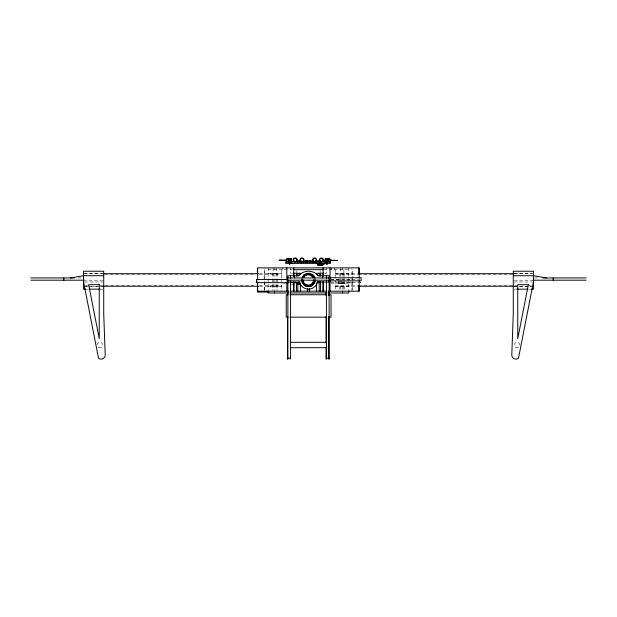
<?xml version="1.0" encoding="UTF-8"?>
<svg xmlns="http://www.w3.org/2000/svg" width="617" height="617" viewBox="0 0 617 617"><rect width="100%" height="100%" fill="white"/><g stroke="black" fill="none" stroke-linecap="round" stroke-linejoin="round"><path stroke-width="0.46" stroke-dasharray="3.08 2.31" d="M264.377 290.206L264.377 279.023M264.377 278.09L264.377 268.765M264.639 290.237L264.639 280.92M264.639 279.987L264.639 268.804M351.929 291.17L351.929 268.804M352.222 290.237L352.222 268.804M352.862 282.185L352.384 282.679L338.293 283.504L338.332 280.365M338.293 283.504L338.872 283.496L338.91 280.365M360.86 282.185L360.798 282.655L360.798 282.208M346.538 279.995L352.708 279.501L352.214 279.547L352.384 282.679M341.795 283.056L341.818 283.504L352.885 282.632M330.643 279.902L338.91 279.524M341.818 283.504L341.818 280.365M268.171 269.668L292.466 269.668M323.593 269.668L348.829 269.668M268.171 273.246L281.614 273.246M292.365 273.246L290.576 273.246L290.576 267.871M324.635 273.246L326.424 273.246L326.424 267.871M335.386 273.246L348.829 273.246M84.521 273.47L102.769 273.47M514.231 273.47L532.479 273.47M83.565 273.693L102.792 273.693M259.502 273.693L281.614 273.693M335.386 273.693L357.498 273.693M514.208 273.693L532.479 273.693M104.713 274.596L255.654 274.596M259.502 274.596L281.614 274.596M335.386 274.596L357.498 274.596M358.462 274.596L512.287 274.596M77.997 277.951L82.632 277.951M534.368 277.951L539.003 277.951M330.697 279.524L359.78 279.501M83.565 280.195L102.777 280.195M514.223 280.195L533.435 280.195M84.521 281.984L102.769 281.984M514.231 281.984L532.479 281.984M330.697 282.655L360.891 282.632M85.485 285.347L88.37 285.347M99.908 285.347L255.654 285.347M259.502 285.347L281.614 285.347M335.386 285.347L357.498 285.347M358.462 285.347L517.092 285.347M528.63 285.347L531.515 285.347M83.565 286.242L102.792 286.242M259.502 286.242L281.614 286.242M335.386 286.242L357.498 286.242M514.208 286.242L531.515 286.242M85.485 286.465L102.769 286.465M514.231 286.465L531.515 286.465M268.171 286.573L281.614 286.573M335.386 286.573L348.829 286.573M86.442 289.157L88.362 289.157M99.885 289.157L102.769 289.157M514.231 289.157L517.115 289.157M528.638 289.157L530.558 289.157M330.959 283.164L338.872 283.496M283.496 283.805L285.332 283.889M291.509 284.144L295.42 284.352M348.829 267.871L348.829 291.17M344.463 273.246L344.463 279.856M344.463 280.797L344.463 290.229M343.9 269.668L343.9 273.246M343.453 273.246L343.453 279.856M343.453 280.797L343.453 290.229M342.551 267.871L342.551 269.668M342.134 273.246L342.134 279.856M342.134 280.797L342.134 290.229M340.761 273.246L340.761 279.856M340.761 280.797L340.761 290.229M340.314 267.871L340.314 273.246M339.813 273.246L339.813 279.856M339.813 280.797L339.813 290.229M335.386 269.668L335.386 291.17M334.491 267.871L334.491 269.668M331.36 267.871L331.36 269.668M320.154 270.562L320.154 272.352M296.846 270.562L296.846 272.352M282.509 267.871L282.509 269.668M281.614 269.668L281.614 279.856M281.614 279.971L281.614 291.17M277.257 273.246L277.257 277.966M277.257 278.907L277.257 290.229M276.686 267.871L276.686 273.246M276.239 273.246L276.239 277.966M276.239 278.907L276.239 290.229M274.927 273.246L274.927 277.966M274.927 278.907L274.927 290.229M274.449 267.871L274.449 269.668M273.547 273.246L273.547 277.966M273.547 278.907L273.547 290.229M273.1 267.871L273.1 273.246M272.598 273.246L272.598 277.966M272.598 278.907L272.598 290.229M268.171 267.871L268.171 291.17M98.55 347.325A2.692 2.692 0 0 0 102.584 344.996A2.692 2.692 0 0 0 98.55 342.674A2.692 2.692 0 0 0 98.55 347.325M515.758 347.325A2.692 2.692 0 0 0 519.792 344.996A2.692 2.692 0 0 0 515.758 342.674A2.692 2.692 0 0 0 515.758 347.325"/><path stroke-width="0.93" d="M257.667 281.853L257.667 291.17L288.679 291.17M257.667 279.987L257.667 267.871L359.194 267.871L359.194 278.128M286.82 291.17L286.82 281.853M286.82 279.987L286.82 267.871M293.785 281.853L293.785 291.17L293.792 282.686M293.785 276.262L293.785 267.871M317.547 282.208L317.547 282.655L319.236 282.655M319.028 282.655L319.028 282.208M323.077 291.17L323.077 281.853M323.077 276.262L323.077 267.871M330.041 291.17L330.041 279.987M330.041 278.128L330.041 267.871M359.194 279.987L359.194 291.17L328.298 291.17M325.414 261.662L325.653 259.973M256.533 279.501L256.402 282.655L256.533 279.501L257.096 279.524M305.253 261.955C303.942 260.119 309.032 260.119 307.721 261.955M305.346 260.883L305.338 261.955M308.893 261.955C307.605 260.166 312.418 260.166 311.138 261.955M323.694 263.39L323.694 264.778L319.544 264.778L319.552 263.39M314.871 280.195L313.822 283.365A6.741 6.741 0 0 1 309.811 286.257M315.218 280.195L314.176 283.365A6.741 6.741 0 0 1 302.824 283.365L301.782 280.195M533.435 281.984L518.488 358.161A4.088 4.088 0 0 1 513.514 358.346L512.735 357.621A4.088 4.088 0 0 1 511.809 354.628L513.275 313.791L513.275 271.233L533.435 271.233L533.435 289.157L531.515 289.157M322.629 264.385L322.421 265.487L317.863 265.487L317.655 263.459M307.49 261.955L307.675 261.284M320.115 261.955C321.264 259.788 316.606 261.716 320.377 261.284M325.066 261.631L323.948 261.647M319.513 263.459L317.74 263.436M257.667 282.655L256.988 282.655M70.569 277.951L83.565 275.714L103.725 275.714M318.765 281.707L317.763 281.707L319.39 281.707M286.998 258.731L291.301 258.731L290.846 259.271M329.501 258.731L325.205 258.731L325.653 259.271M287.892 258.824L290.939 258.824L290.939 261.33L290.221 261.33M325.56 258.824L328.606 258.824L328.599 259.541M290.846 259.086L291.301 259.086M325.205 259.086L325.653 259.086M288.34 259.541L288.609 261.947M290.939 259.541L290.221 259.541L290.221 261.947M325.56 259.541L326.277 259.541L326.277 261.947M327.889 259.541L328.606 259.541M290.846 259.657L291.386 260.065M325.653 259.657L325.128 259.958L325.051 261.955M290.846 259.718L291.479 259.718L291.479 261.955L290.846 259.973M325.653 259.718L325.02 259.718L324.943 261.955M286.812 260.166L279.115 260.166L286.566 260.451M328.838 260.166L326.917 260.166L326.917 264.523L327.257 260.451M330.766 260.166L337.499 260.451L330.049 260.451M290.846 260.706L291.479 260.706M325.02 260.706L325.653 260.706M288.609 260.976L290.221 260.976M326.277 260.976L327.889 260.976M300.07 261.068L297.193 261.068L297.193 261.955M297.193 261.168L300.07 261.168M305.076 261.153L307.898 261.153M308.716 261.153L311.315 261.153M316.536 261.168L320.408 261.153L320.786 261.955M287.892 261.33L288.609 261.33M305.076 261.284L307.898 261.284M308.716 261.284L311.315 261.284M326.277 261.33L325.56 261.33L325.668 258.824M327.889 261.33L328.606 261.33M288.609 261.6L290.221 261.6M290.669 261.6L292.551 261.647M310.374 261.6L309.657 261.955M316.143 261.6L316.86 261.6M324.226 261.6L325.83 261.6M327.889 261.6L326.277 261.6L330.442 261.701L330.442 259.194L327.935 259.194L327.889 261.947M290.221 261.755L286.172 261.701L286.172 259.194L288.671 259.194L288.671 261.701L290.221 261.855M297.193 261.863L300.07 261.863M301.189 261.863L304.058 261.863M305.338 261.824L305.924 261.824M312.572 261.863L315.441 261.863M316.552 261.863L319.421 261.863M326.277 261.855L327.889 261.855M291.671 263.436L292.389 263.436M319.783 263.436L320.501 263.436M321.604 263.436L322.321 263.436M324.904 263.436L325.622 263.436M326.501 263.436L327.218 263.436M317.153 263.39L317.153 263.798L318.58 263.798L318.58 263.39M319.429 264.061L323.817 264.061M319.429 264.284L323.817 264.284M323.755 264.531L317.632 264.477L317.562 263.451M293.407 269.668L323.593 269.668M293.268 273.246L300.433 273.246M316.567 273.246L323.732 273.246M103.756 273.693L258.538 273.693M358.462 273.693L513.244 273.693M513.275 275.714L533.435 275.714L546.431 277.951M328.244 277.758L361.092 277.727L361.092 280.866L328.236 280.889M30.85 277.951L74.279 277.951M287.152 277.951L329.848 277.951M542.721 277.951L586.15 277.951M256.402 279.524L287.453 279.524L287.453 282.655M30.85 280.195L83.789 280.195M287.152 280.195L329.848 280.195M533.211 280.195L586.15 280.195M287.884 281.984L299.484 281.984A9.255 9.255 0 0 0 317.516 281.984L329.116 281.984M256.302 282.632L288.401 282.655M290.16 282.655L299.646 282.655L299.646 282.208M297.841 284.398L299.476 284.398L299.422 282.154M103.756 286.242L258.538 286.242M358.462 286.242L513.244 286.242M85.485 289.157L83.565 289.157L83.565 271.233L103.725 271.233L103.725 313.791L105.191 354.628A4.088 4.088 0 0 1 104.265 357.621L103.486 358.346A4.088 4.088 0 0 1 98.512 358.161L83.565 281.984M89.326 289.157L99.885 289.157M517.115 289.157L527.674 289.157M290.029 291.17L326.833 291.17M269.081 292.072L257.405 292.072L257.405 285.548M288.679 292.967L268.171 292.967L268.171 291.17M290.052 292.967L326.948 292.967M328.321 292.967L348.829 292.967L348.829 291.17M288.131 294.756L286.226 294.756L286.226 317.161L288.131 317.161M290.036 294.756L326.27 294.756M328.175 294.756L331.036 294.756L331.036 317.161L328.175 317.161M290.036 317.161L326.27 317.161M290.221 342.312L326.424 342.312M290.221 347.687L326.424 347.687M287.884 358.161L290.576 358.161M326.424 358.161L329.116 358.161M298.466 284.391L299.476 284.398L297.764 284.051M320.609 261.955L320.47 261.377M291.363 261.94L291.07 261.554L291.479 261.955M305.299 261.284L305.477 261.955M307.628 260.883L307.628 261.955M553.156 277.951L553.156 280.195M358.893 267.871L358.893 274.395M358.893 285.578L358.893 291.17M342.551 291.17L342.551 292.967M330.041 277.712L330.041 280.889M329.501 259.086L329.501 259.788M329.501 261.199L329.501 261.955M329.116 278.406L329.116 275.714L318.002 275.714A13.08 13.08 0 0 0 316.683 274.403M329.116 279.524L329.116 359.086M328.761 292.389L328.761 295.705M328.761 316.475L328.761 359.086M328.429 258.824L328.406 259.541L328.375 258.824M328.159 259.541L328.159 260.166M328.113 259.541L328.113 260.166M327.218 263.39L327.218 263.798L326.501 263.39M326.424 275.714L326.424 278.406M326.424 280.195L326.424 359.086M326.069 292.389L326.069 295.705M326.069 316.475L326.069 342.929M326.069 347.687L326.069 359.086M326.054 259.541L326.007 261.33M325.822 258.824L325.876 259.541M325.737 258.824L325.761 259.541M325.622 263.39L325.622 263.798L324.904 263.39M324.334 261.554L324.334 261.955M324.226 261.554L324.226 261.955M323.509 263.39L323.509 264.284M323.154 263.39L323.154 264.284M323.223 273.246L323.223 276.077M323.223 281.738L323.223 291.17M322.367 263.39L322.367 264.284M322.39 275.714L322.39 277.951M322.321 263.39L322.321 263.798L321.604 263.39M322.012 263.39L322.012 264.284M321.233 263.39L321.233 264.284M320.871 263.39L320.871 264.284M320.501 263.39L320.501 263.798L319.783 263.39L319.722 264.284M320.531 273.246L320.531 276.077M320.531 281.738L320.531 291.17M320.092 263.39L320.076 264.284M319.421 261.955L319.421 261.068L316.536 261.068L316.536 261.955M319.19 273.246L319.19 276.077M319.19 281.738L319.19 291.17M318.449 263.39L318.403 263.798M316.552 261.068L316.552 261.955M316.567 283.627L316.567 291.17M316.143 261.554L316.143 261.955M315.441 261.068L315.441 261.955M311.045 261.153L311.045 261.955M310.683 261.153L310.683 261.955M310.374 261.554L310.374 261.955M310.197 261.153L310.197 261.955M309.834 261.153L309.834 261.955M309.395 288.417L309.395 291.17M309.341 261.153L309.341 261.955M308.986 261.153L308.986 261.955M307.605 288.417L307.605 291.17M307.274 261.153L307.274 261.955M306.957 261.955L306.957 261.554L306.24 261.955M306.78 261.153L306.78 261.955M306.418 261.153L306.418 261.955M305.924 261.153L305.924 261.955M305.7 261.153L305.7 261.955M305.569 261.153L305.569 261.955M304.042 261.068L304.042 261.955M301.189 261.068L301.189 261.955M300.433 283.627L300.433 291.17M300.063 261.068L300.07 261.955M298.173 282.208L298.173 282.655M297.826 273.246L297.826 276.077M297.826 282.686L297.826 291.17M296.476 273.246L296.476 276.077M296.476 282.686L296.476 291.17M295.435 282.208L295.435 282.655M294.61 275.714L294.61 277.951M293.792 273.246L293.792 276.077M292.389 263.39L292.389 263.798L291.671 263.39M290.761 258.824L290.831 259.541M290.707 258.824L290.676 259.541M290.584 258.824L290.491 260.166L290.445 259.541M290.576 275.714L290.576 278.406M290.576 280.195L290.576 359.086M289.697 260.166L289.697 264.523L289.358 260.451M288.247 258.824L288.201 259.541M288.07 258.824L288.093 259.541M288 258.824L287.892 259.541M287.884 278.406L287.884 275.714L298.643 275.714A13.08 13.08 0 0 1 318.357 275.714M287.884 279.524L287.884 359.086M287.537 292.389L287.537 295.705M287.537 316.475L287.537 359.086M286.998 259.086L286.998 259.788M286.998 261.199L286.998 261.955M274.449 291.17L274.449 292.967M257.405 268.765L257.405 274.357M63.844 277.951L63.844 280.195M314.323 276.832A6.718 6.718 0 0 0 302.677 276.832A6.27 6.27 0 0 1 306.526 273.909M317.161 281.984A9.255 9.255 0 0 1 316.475 283.936M300.919 285.686A9.255 9.255 0 0 1 299.129 281.984M298.289 275.714A13.08 13.08 0 0 1 301.096 273.292M308.145 273.47A6.718 6.718 0 0 1 309.888 273.701M311.508 274.372A6.718 6.718 0 0 1 313.968 276.832M315.218 279.971A6.718 6.718 0 0 1 314.323 283.334M313.251 284.722A6.718 6.718 0 0 1 310.243 286.465M306.757 286.465A6.718 6.718 0 0 1 303.749 284.722M302.677 283.334A6.718 6.718 0 0 1 301.782 279.971M302.006 278.228A6.718 6.718 0 0 1 305.137 274.149M306.757 273.478A6.718 6.718 0 0 1 310.243 273.478M311.863 274.149A6.718 6.718 0 0 1 314.994 278.228M314.207 281.591A6.27 6.27 0 0 1 313.575 283.11M312.58 284.406A6.27 6.27 0 0 1 309.773 286.033M306.526 286.033A6.27 6.27 0 0 1 301.875 279.971M308.145 273.693A6.27 6.27 0 0 1 309.773 273.909M311.284 274.534A6.27 6.27 0 0 1 313.575 276.832M313.521 279.971A5.376 5.376 0 0 1 308.145 285.347A5.376 5.376 0 0 1 302.77 279.971M303.487 277.28A5.376 5.376 0 0 1 312.804 277.28M314.77 279.971A6.27 6.27 0 0 1 308.5 286.242A6.27 6.27 0 0 1 302.23 279.971M303.07 276.832A6.27 6.27 0 0 1 313.93 276.832M313.876 279.971A5.376 5.376 0 0 1 308.5 285.347A5.376 5.376 0 0 1 303.124 279.971M303.842 277.28A5.376 5.376 0 0 1 313.158 277.28M528.345 284.676L517.756 338.64L517.756 284.676L528.345 284.676M330.504 261.955L285.725 261.955L285.725 263.39L330.504 263.39L330.504 261.955M99.244 284.676L88.655 284.676L99.244 338.64L99.244 284.676M312.572 261.955L312.572 261.068L312.557 261.955M301.034 261.685A2.021 2.021 0 0 0 304.065 259.934A2.021 2.021 0 0 0 301.034 258.191A2.021 2.021 0 0 0 301.034 261.685M301.266 261.292A1.566 1.566 0 0 0 303.618 259.934A1.566 1.566 0 0 0 301.266 258.577A1.566 1.566 0 0 0 301.266 261.292M294.209 261.685A2.021 2.021 0 0 0 297.24 259.934A2.021 2.021 0 0 0 294.209 258.191A2.021 2.021 0 0 0 294.209 261.685M294.432 261.292A1.566 1.566 0 0 0 296.785 259.934A1.566 1.566 0 0 0 294.432 258.577A1.566 1.566 0 0 0 294.432 261.292M313.559 261.685A2.021 2.021 0 0 0 316.583 259.934A2.021 2.021 0 0 0 313.559 258.191A2.021 2.021 0 0 0 313.559 261.685M313.783 261.292A1.566 1.566 0 0 0 316.135 259.934A1.566 1.566 0 0 0 313.783 258.577A1.566 1.566 0 0 0 313.783 261.292M320.385 261.685A2.021 2.021 0 0 0 323.416 259.934A2.021 2.021 0 0 0 320.385 258.191A2.021 2.021 0 0 0 320.385 261.685M320.609 261.292A1.566 1.566 0 0 0 322.961 259.934A1.566 1.566 0 0 0 320.609 258.577A1.566 1.566 0 0 0 320.609 261.292"/></g></svg>
